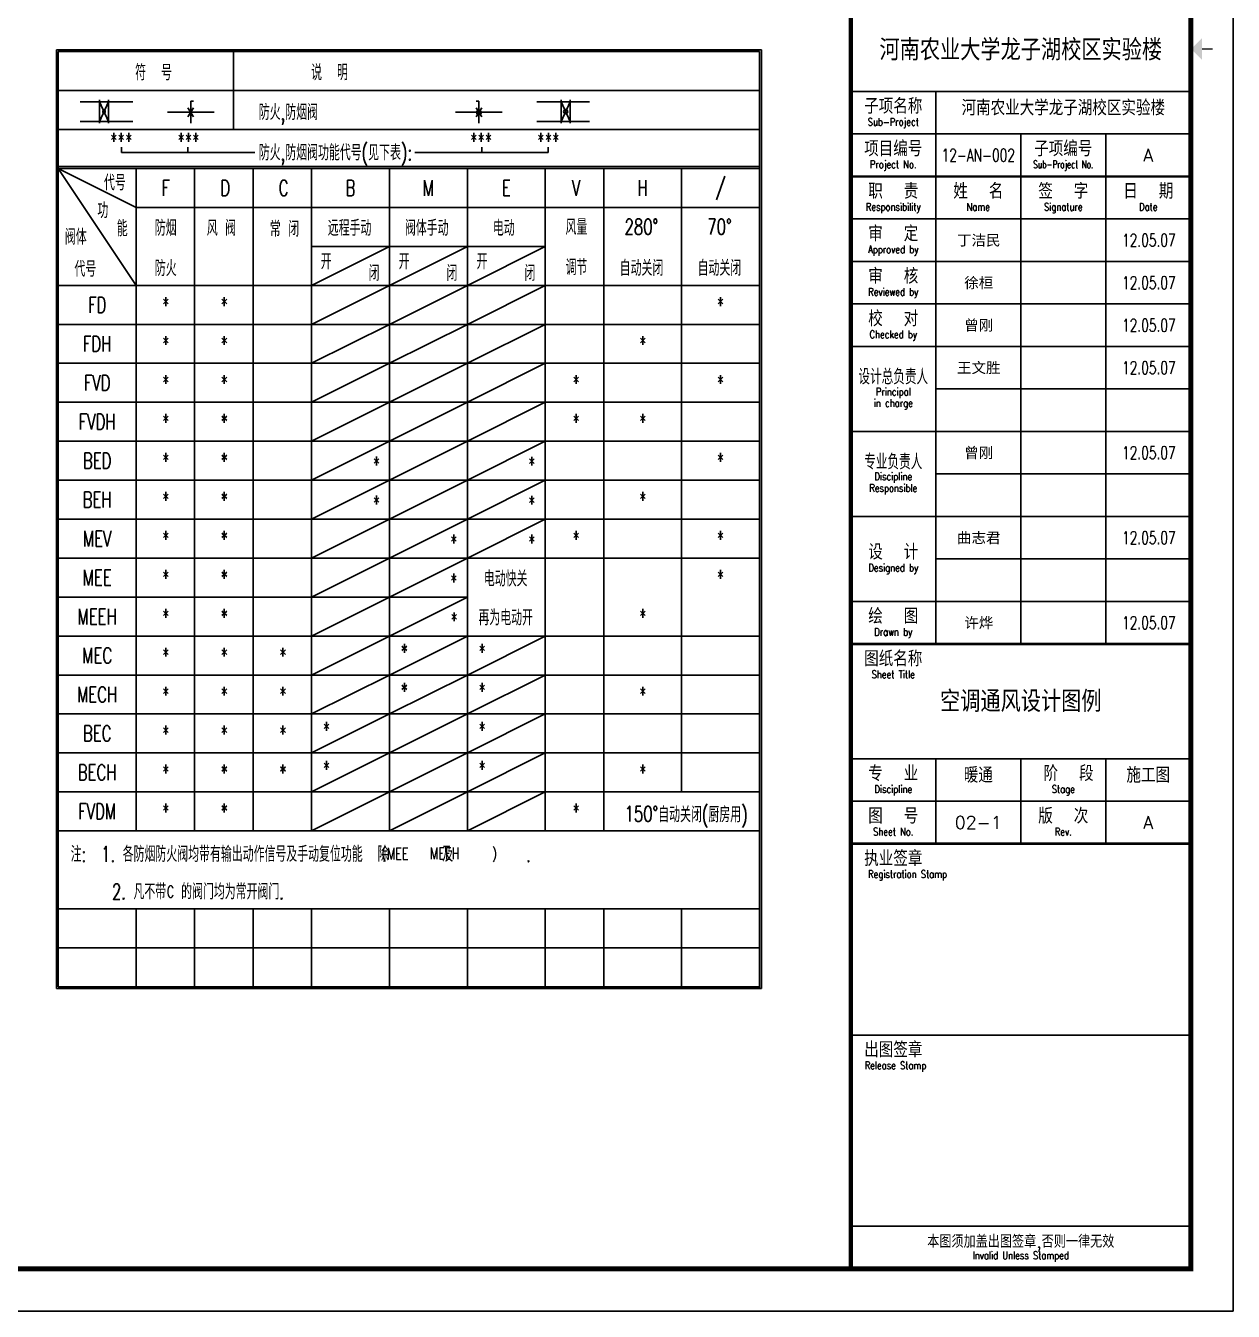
# Model space of a CAD drawing. Extents: x -345393 to -54719, y 203828 to 476815.
# Drawn here: x -121505 to -93093, y 410839 to 441086 of the extents above; entities that cross this region are included whole.
import ezdxf
from ezdxf.enums import TextEntityAlignment as Align

# ---------------------------------------------------------------- set-up
doc = ezdxf.new("R2010")
doc.units = 0
doc.header["$LTSCALE"] = 1000
doc.header["$MEASUREMENT"] = 0
doc.layers.get('0').update_dxf_attribs({"color": 252, "linetype": 'CONTINUOUS'})
doc.layers.get('Defpoints').update_dxf_attribs({"color": 252, "linetype": 'CONTINUOUS'})
for name, color, linetype in [('图框', 252, 'CONTINUOUS'), ('暖通-风-法兰', 2, 'CONTINUOUS'), ('暖通-风-说明', 3, 'CONTINUOUS'), ('暖通-风-阀门', 7, 'CONTINUOUS'), ('暖通-风-风管', 4, 'CONTINUOUS')]:
    doc.layers.add(name, color=color, linetype=linetype)
doc.styles.add('HZXY', font='romans.shx', dxfattribs={"bigfont": 'HZTXT.SHX'})
doc.styles.add('TKZ1_tjhts.shx', font='tjromant.shx', dxfattribs={"bigfont": 'tjhts.shx'})
doc.styles.add('TKZ2_tjkts.shx', font='tjromant.shx', dxfattribs={"bigfont": 'tjkts.shx'})
doc.styles.add('图框字1_黑体', font='simhei.ttf')

# ---------------------------------------------------------------- blocks, each defined once
blk = doc.blocks.new('TJAD_TK_A1')
for p, q in [((1251.38, 643.45), (1331.38, 643.45)), ((1271.38, 513.45), (1271.38, 643.45)), ((1251.38, 633.45), (1331.38, 633.45)), ((1291.38, 513.45), (1291.38, 633.45)), ((1311.38, 513.45), (1311.38, 633.45)), ((1251.38, 613.45), (1331.38, 613.45)), ((1251.38, 603.45), (1331.38, 603.45)), ((1251.38, 593.45), (1331.38, 593.45)), ((1251.38, 583.45), (1331.38, 583.45)), ((1271.38, 573.45), (1331.38, 573.45)), ((1251.38, 563.45), (1331.38, 563.45)), ((1271.38, 553.45), (1331.38, 553.45)), ((1251.38, 543.45), (1331.38, 543.45)), ((1271.38, 533.45), (1331.38, 533.45)), ((1251.38, 523.45), (1331.38, 523.45)), ((1251.38, 486.45), (1331.38, 486.45)), ((1271.38, 486.45), (1271.38, 466.45)), ((1291.38, 486.45), (1291.38, 466.45)), ((1311.38, 486.45), (1311.38, 466.45)), ((1251.38, 476.45), (1331.38, 476.45)), ((1251.38, 421.45), (1331.38, 421.45)), ((1251.38, 376.45), (1331.38, 376.45))]:
    blk.add_line(p, q)
for points, const_width in [([(1251.38, 940.45), (1251.38, 366.45)], 1), ([(1251.38, 623.45), (1331.38, 623.45)], 0.6), ([(1251.38, 513.45), (1331.38, 513.45)], 0.6), ([(1251.38, 466.45), (1331.38, 466.45)], 0.6)]:
    blk.add_lwpolyline(points, dxfattribs=dict(const_width=const_width))
at = {"layer": '图框'}
for p, q in [((1341.38, 356.45), (1341.38, 950.45)), ((500.38, 356.45), (1341.38, 356.45))]:
    blk.add_line(p, q, dxfattribs=at)
at = {"layer": '图框', "const_width": 1.2}
blk.add_lwpolyline([(1331.38, 940.45), (525.38, 940.45), (525.38, 366.45), (1331.38, 366.45)], close=True, dxfattribs=at)
at = {"layer": '图框', "const_width": 0.3}
blk.add_lwpolyline([(1333.99, 653.45), (1336.49, 653.45)], dxfattribs=at)
at = {"layer": '图框'}
blk.add_solid([(1333.99, 650.95), (1333.99, 655.95), (1331.49, 653.45)], dxfattribs=at)
at = {"style": 'TKZ2_tjkts.shx'}
for s, height, p in [('子项名称', 3.6, (1261.38, 640)), ('项目编号', 3.6, (1261.38, 630)), ('职  责', 3.6, (1261.38, 620)), ('姓  名', 3.6, (1281.38, 620)), ('签  字', 3.6, (1301.38, 620)), ('日  期', 3.6, (1321.38, 620)), ('审  定', 3.6, (1261.38, 610)), ('审  核', 3.6, (1261.38, 600)), ('校  对', 3.6, (1261.38, 590)), ('设  计', 3.6, (1261.38, 535.1)), ('绘  图', 3.6, (1261.38, 520)), ('图纸名称', 3.6, (1261.38, 510)), ('专  业', 3.6, (1261.38, 483)), (' 阶  段', 3.6, (1301.38, 483)), ('图  号', 3.6, (1261.38, 473)), ('版  次', 3.6, (1301.38, 473)), ('执业签章', 3.6, (1261.38, 463)), ('出图签章', 3.6, (1261.38, 418)), ('本图须加盖出图签章,否则一律无效', 3, (1291.38, 372.88))]:
    blk.add_text(s, height=height, dxfattribs=at).set_placement(p, align=Align.MIDDLE_CENTER)
at = {"style": 'TKZ2_tjkts.shx', "width": 0.8}
for s, height, p in [('Sub-Project', 1.8, (1261.38, 636.3)), ('Project No.', 1.8, (1261.38, 626.3)), ('Responsibility', 1.8, (1261.38, 616.3)), ('Name', 1.8, (1281.38, 616.3)), ('Signature', 1.8, (1301.38, 616.3)), ('Date', 1.8, (1321.38, 616.3)), ('Approved by', 1.8, (1261.38, 606.3)), ('Reviewed by', 1.8, (1261.38, 596.3)), ('Checked by', 1.8, (1261.38, 586.3)), ('设计总负责人', 3.6, (1261.38, 576.33)), ('Principal', 1.8, (1261.38, 572.8)), ('in charge', 1.8, (1261.38, 570.15)), ('专业负责人', 3.6, (1261.38, 556.33)), ('Discipline', 1.8, (1261.38, 552.87)), ('Responsible', 1.8, (1261.38, 550.15)), ('Designed by', 1.8, (1261.38, 531.4)), ('Drawn by', 1.8, (1261.38, 516.3)), ('Sheet Title', 1.8, (1261.38, 506.3)), ('Discipline', 1.8, (1261.38, 479.3)), ('Stage', 1.8, (1301.38, 479.3)), ('Sheet No.', 1.8, (1261.38, 469.3)), ('Rev.', 1.8, (1301.38, 469.3)), ('Registration Stamp', 1.8, (1264.74, 459.3)), ('Release Stamp', 1.8, (1261.89, 414.3)), ('Invalid Unless Stamped', 1.8, (1291.38, 369.62))]:
    blk.add_text(s, height=height, dxfattribs=at).set_placement(p, align=Align.MIDDLE_CENTER)
at = {"layer": '图框'}
for s, height, style, p in [('河南农业大学龙子湖校区实验楼', 5, 'TKZ1_tjhts.shx', (1291.38, 653.24)), ('河南农业大学龙子湖校区实验楼', 3.6, 'TKZ1_tjhts.shx', (1301.38, 639.61)), ('子项编号', 3.6, 'TKZ2_tjkts.shx', (1301.38, 630)), ('A', 3, 'TKZ1_tjhts.shx', (1321.38, 628.45)), ('丁洁民', 2.5, '图框字1_黑体', (1281.49, 608.45)), ('徐桓', 2.5, '图框字1_黑体', (1281.49, 598.45)), ('曾刚', 2.5, '图框字1_黑体', (1281.49, 588.45)), ('王文胜', 2.5, '图框字1_黑体', (1281.49, 578.45)), ('曾刚', 2.5, '图框字1_黑体', (1281.49, 558.45)), ('曲志君', 2.5, '图框字1_黑体', (1281.49, 538.45)), ('许烨', 2.5, '图框字1_黑体', (1281.49, 518.45)), ('暖通', 3.6, 'TKZ1_tjhts.shx', (1281.38, 482.61)), ('施工图', 3.6, 'TKZ1_tjhts.shx', (1321.38, 482.61)), ('A', 3, 'TKZ1_tjhts.shx', (1321.38, 471.45))]:
    blk.add_text(s, height=height, dxfattribs=dict(at, style=style)).set_placement(p, align=Align.MIDDLE_CENTER)
at = {"layer": '图框', "width": 0.7}
for s, height, style, p in [('12-AN-002', 3, 'TKZ1_tjhts.shx', (1281.38, 628.45)), ('Sub-Project No.', 1.8, 'TKZ2_tjkts.shx', (1301.38, 626.3)), ('12.05.07', 3, 'TKZ1_tjhts.shx', (1321.51, 608.45)), ('12.05.07', 3, 'TKZ1_tjhts.shx', (1321.51, 598.45)), ('12.05.07', 3, 'TKZ1_tjhts.shx', (1321.51, 588.45)), ('12.05.07', 3, 'TKZ1_tjhts.shx', (1321.51, 578.45)), ('12.05.07', 3, 'TKZ1_tjhts.shx', (1321.51, 558.45)), ('12.05.07', 3, 'TKZ1_tjhts.shx', (1321.51, 538.45)), ('12.05.07', 3, 'TKZ1_tjhts.shx', (1321.51, 518.45))]:
    blk.add_text(s, height=height, dxfattribs=dict(at, style=style)).set_placement(p, align=Align.MIDDLE_CENTER)

msp = doc.modelspace()

# ---------------------------------------------------------------- linework, layer by layer
for p, q in [((-120784.68208, 440521.91607, -1800), (-104193.01542, 440521.91607, -1800)), ((-120784.68208, 418430.24941, -1800), (-120784.68208, 440521.91607, -1800)), ((-120738.84875, 440476.08274, -1800), (-104238.84875, 440476.08274, -1800)), ((-120738.84875, 418476.08274, -1800), (-120738.84875, 440476.08274, -1800)), ((-116613.84875, 438642.74941, -1800), (-116613.84875, 440476.08274, -1800)), ((-104238.84875, 418430.24941, -1800), (-104238.84875, 440476.08274, -1800)), ((-104193.01542, 418430.24941, -1800), (-104193.01542, 440521.91607, -1800)), ((-120738.84875, 439559.41607, -1800), (-104238.84875, 439559.41607, -1800)), ((-120738.84875, 438642.74941, -1800), (-104238.84875, 438642.74941, -1800)), ((-120738.84875, 437771.91607, -1800), (-104238.84875, 437771.91607, -1800)), ((-120738.84875, 437726.08274, -1800), (-104238.84875, 437726.08274, -1800)), ((-118905.51542, 422142.74941, -1800), (-118905.51542, 437726.08274, -1800)), ((-117530.51542, 422142.74941, -1800), (-117530.51542, 437726.08274, -1800)), ((-116155.51542, 422142.74941, -1800), (-116155.51542, 437726.08274, -1800)), ((-114780.51542, 422142.74941, -1800), (-114780.51542, 437726.08274, -1800)), ((-112947.18208, 422142.74941, -1800), (-112947.18208, 437726.08274, -1800)), ((-111113.84875, 422142.74941, -1800), (-111113.84875, 437726.08274, -1800)), ((-109280.51542, 422142.74941, -1800), (-109280.51542, 437726.08274, -1800)), ((-107905.51542, 422142.74941, -1800), (-107905.51542, 437726.08274, -1800)), ((-106072.18208, 423059.41607, -1800), (-106072.18208, 437726.08274, -1800)), ((-118905.51542, 436809.41607, -1800), (-104238.84875, 436809.41607, -1800)), ((-114780.51542, 435892.74941, -1800), (-112947.18208, 435892.74941, -1800)), ((-114780.51542, 434976.08274, -1800), (-112947.18208, 435892.74941, -1800)), ((-112947.18208, 435892.74941, -1800), (-111113.84875, 435892.74941, -1800)), ((-112947.18208, 434976.08274, -1800), (-111113.84875, 435892.74941, -1800)), ((-111113.84875, 435892.74941, -1800), (-109280.51542, 435892.74941, -1800)), ((-111113.84875, 434976.08274, -1800), (-109280.51542, 435892.74941, -1800)), ((-120738.84875, 434976.08274, -1800), (-104238.84875, 434976.08274, -1800)), ((-114780.51542, 434059.41607, -1800), (-112947.18208, 434976.08274, -1800)), ((-112947.18208, 434059.41607, -1800), (-111113.84875, 434976.08274, -1800)), ((-111113.84875, 434059.41607, -1800), (-109280.51542, 434976.08274, -1800)), ((-120738.84875, 434059.41607, -1800), (-104238.84875, 434059.41607, -1800)), ((-114780.51542, 433142.74941, -1800), (-112947.18208, 434059.41607, -1800)), ((-112947.18208, 433142.74941, -1800), (-111113.84875, 434059.41607, -1800)), ((-111113.84875, 433142.74941, -1800), (-109280.51542, 434059.41607, -1800)), ((-109280.51542, 434059.41607, -1800), (-104238.84875, 434059.41607, -1800)), ((-120738.84875, 433142.74941, -1800), (-104238.84875, 433142.74941, -1800)), ((-114780.51542, 432226.08274, -1800), (-112947.18208, 433142.74941, -1800)), ((-112947.18208, 432226.08274, -1800), (-111113.84875, 433142.74941, -1800)), ((-111113.84875, 432226.08274, -1800), (-109280.51542, 433142.74941, -1800)), ((-120738.84875, 432226.08274, -1800), (-104238.84875, 432226.08274, -1800)), ((-114780.51542, 431309.41607, -1800), (-112947.18208, 432226.08274, -1800)), ((-112947.18208, 431309.41607, -1800), (-111113.84875, 432226.08274, -1800)), ((-111113.84875, 431309.41607, -1800), (-109280.51542, 432226.08274, -1800)), ((-120738.84875, 431309.41607, -1800), (-104238.84875, 431309.41607, -1800)), ((-114780.51542, 430392.74941, -1800), (-112947.18208, 431309.41607, -1800)), ((-112947.18208, 430392.74941, -1800), (-111113.84875, 431309.41607, -1800)), ((-111113.84875, 430392.74941, -1800), (-109280.51542, 431309.41607, -1800)), ((-120738.84875, 430392.74941, -1800), (-104238.84875, 430392.74941, -1800)), ((-114780.51542, 429476.08274, -1800), (-112947.18208, 430392.74941, -1800)), ((-112947.18208, 429476.08274, -1800), (-111113.84875, 430392.74941, -1800)), ((-111113.84875, 429476.08274, -1800), (-109280.51542, 430392.74941, -1800)), ((-120738.84875, 429476.08274, -1800), (-104238.84875, 429476.08274, -1800)), ((-114780.51542, 428559.41607, -1800), (-112947.18208, 429476.08274, -1800)), ((-112947.18208, 428559.41607, -1800), (-111113.84875, 429476.08274, -1800)), ((-111113.84875, 428559.41607, -1800), (-109280.51542, 429476.08274, -1800)), ((-120738.84875, 428559.41607, -1800), (-104238.84875, 428559.41607, -1800)), ((-114780.51542, 427642.74941, -1800), (-112947.18208, 428559.41607, -1800)), ((-112947.18208, 427642.74941, -1800), (-111113.84875, 428559.41607, -1800)), ((-120738.84875, 427642.74941, -1800), (-111113.84875, 427642.74941, -1800)), ((-114780.51542, 426726.08274, -1800), (-112947.18208, 427642.74941, -1800)), ((-112947.18208, 426726.08274, -1800), (-111113.84875, 427642.74941, -1800)), ((-120738.84875, 426726.08274, -1800), (-104238.84875, 426726.08274, -1800)), ((-114780.51542, 425809.41607, -1800), (-112947.18208, 426726.08274, -1800)), ((-112947.18208, 425809.41607, -1800), (-111113.84875, 426726.08274, -1800)), ((-111113.84875, 425809.41607, -1800), (-109280.51542, 426726.08274, -1800)), ((-120738.84875, 425809.41607, -1800), (-104238.84875, 425809.41607, -1800)), ((-114780.51542, 424892.74941, -1800), (-112947.18208, 425809.41607, -1800)), ((-112947.18208, 424892.74941, -1800), (-111113.84875, 425809.41607, -1800)), ((-111113.84875, 424892.74941, -1800), (-109280.51542, 425809.41607, -1800)), ((-120738.84875, 424892.74941, -1800), (-104238.84875, 424892.74941, -1800)), ((-114780.51542, 423976.08274, -1800), (-112947.18208, 424892.74941, -1800)), ((-112947.18208, 423976.08274, -1800), (-111113.84875, 424892.74941, -1800)), ((-111113.84875, 423976.08274, -1800), (-109280.51542, 424892.74941, -1800)), ((-120738.84875, 423976.08274, -1800), (-104238.84875, 423976.08274, -1800)), ((-114780.51542, 423059.41607, -1800), (-112947.18208, 423976.08274, -1800)), ((-112947.18208, 423059.41607, -1800), (-111113.84875, 423976.08274, -1800)), ((-111113.84875, 423059.41607, -1800), (-109280.51542, 423976.08274, -1800)), ((-120738.84875, 423059.41607, -1800), (-104238.84875, 423059.41607, -1800)), ((-120738.84875, 422142.74941, -1800), (-104238.84875, 422142.74941, -1800)), ((-120738.84875, 420309.41607, -1800), (-104238.84875, 420309.41607, -1800)), ((-118905.51542, 418476.08274, -1800), (-118905.51542, 420309.41607, -1800)), ((-117530.51542, 418476.08274, -1800), (-117530.51542, 420309.41607, -1800)), ((-116155.51542, 418476.08274, -1800), (-116155.51542, 420309.41607, -1800)), ((-114780.51542, 418476.08274, -1800), (-114780.51542, 420309.41607, -1800)), ((-112947.18208, 418476.08274, -1800), (-112947.18208, 420309.41607, -1800)), ((-111113.84875, 418476.08274, -1800), (-111113.84875, 420309.41607, -1800)), ((-109280.51542, 418476.08274, -1800), (-109280.51542, 420309.41607, -1800)), ((-107905.51542, 418476.08274, -1800), (-107905.51542, 420309.41607, -1800)), ((-106072.18208, 418476.08274, -1800), (-106072.18208, 420309.41607, -1800)), ((-120738.84875, 419392.74941, -1800), (-104238.84875, 419392.74941, -1800)), ((-120784.68208, 418430.24941, -1800), (-104193.01542, 418430.24941, -1800)), ((-120738.84875, 418476.08274, -1800), (-104238.84875, 418476.08274, -1800)), ((-120738.84875, 418476.08274, -1800), (-104238.84875, 418476.08274, -1800))]:
    msp.add_line(p, q)
at = {"layer": 'Defpoints'}
msp.add_lwpolyline([(-174692.68459, 469239.01057), (-102092.68459, 469239.01057), (-102092.68459, 411839.01057), (-174692.68459, 411839.01057)], close=True, dxfattribs=at)
at = {"layer": '暖通-风-法兰'}
for p, q in [((-119766.85685, 439339.93376, -1800), (-119766.85685, 438789.93376, -1800)), ((-119766.85685, 438835.7671, -1800), (-119560.60685, 439294.10043, -1800)), ((-119766.85685, 439294.10043, -1800), (-119560.60685, 438835.7671, -1800)), ((-119560.60685, 439339.93376, -1800), (-119560.60685, 438789.93376, -1800)), ((-108904.28213, 439339.93376, -1800), (-108904.28213, 438789.93376, -1800)), ((-108904.28213, 438835.7671, -1800), (-108698.03213, 439294.10043, -1800)), ((-108904.28213, 439294.10043, -1800), (-108698.03213, 438835.7671, -1800)), ((-108698.03213, 439339.93376, -1800), (-108698.03213, 438789.93376, -1800))]:
    msp.add_line(p, q, dxfattribs=at)
at = {"layer": '暖通-风-法兰', "const_width": 50, "elevation": -1800, "flags": 128}
msp.add_lwpolyline([(-119687.92302, 439066.73116, 1), (-119637.92302, 439066.73116, 1)], format="xyb", close=True, dxfattribs=at)
at = {"layer": '暖通-风-法兰'}
msp.add_circle((-108801.15713, 439064.93376, -1800), 50, dxfattribs=at)
at = {"layer": '暖通-风-说明'}
for p, q in [((-117555.94497, 439153.77217, -1800), (-117688.4192, 438943.48204, -1800)), ((-117688.4192, 439153.77217, -1800), (-117555.94497, 438943.48204, -1800)), ((-110908.94402, 439153.77217, -1800), (-110776.46979, 438943.48204, -1800)), ((-110776.46979, 439153.77217, -1800), (-110908.94402, 438943.48204, -1800)), ((-119254.98803, 438230.3492, -1800), (-119254.98803, 438102.33201, -1800)), ((-119254.98803, 438102.33201, -1800), (-116111.48321, 438102.33201, -1800)), ((-117693.80563, 438230.3492, -1800), (-117693.80563, 438102.33201, -1800)), ((-109209.90096, 438102.33201, -1800), (-112353.40577, 438102.33201, -1800)), ((-110771.08335, 438230.3492, -1800), (-110771.08335, 438102.33201, -1800)), ((-109209.90096, 438230.3492, -1800), (-109209.90096, 438102.33201, -1800)), ((-120738.84875, 437726.08274, -1800), (-118905.51542, 434976.08274, -1800)), ((-120738.84875, 437726.08274, -1800), (-118905.51542, 436809.41607, -1800)), ((-114780.51542, 422142.74941, -1800), (-112947.18208, 423059.41607, -1800)), ((-112947.18208, 422142.74941, -1800), (-111113.84875, 423059.41607, -1800)), ((-111113.84875, 422142.74941, -1800), (-109280.51542, 423059.41607, -1800))]:
    msp.add_line(p, q, dxfattribs=at)
at = {"layer": '暖通-风-说明', "const_width": 50, "elevation": -1800, "flags": 128}
msp.add_lwpolyline([(-110866.16086, 439046.17291, 1), (-110816.16086, 439046.17291, 1)], format="xyb", close=True, dxfattribs=at)
at = {"layer": '暖通-风-说明'}
msp.add_circle((-110841.16086, 439046.17291, -1800), 54.03825, dxfattribs=at)
at = {"layer": '暖通-风-阀门'}
for p, q in [((-117623.72813, 439307.42869, -1800), (-117560.71079, 439307.42869, -1800)), ((-117623.72813, 438797.19846, -1800), (-117623.72813, 439307.42869, -1800)), ((-110841.16086, 439307.42869, -1800), (-110904.17819, 439307.42869, -1800)), ((-110841.16086, 438797.19846, -1800), (-110841.16086, 439307.42869, -1800))]:
    msp.add_line(p, q, dxfattribs=at)
at = {"layer": '暖通-风-风管'}
for p, q in [((-120222.06802, 439294.10043, -1800), (-118984.56802, 439294.10043, -1800)), ((-108242.82096, 439294.10043, -1800), (-109480.32096, 439294.10043, -1800)), ((-118172.18208, 439048.6271, -1800), (-117072.18208, 439048.6271, -1800)), ((-110292.7069, 439048.6271, -1800), (-111392.7069, 439048.6271, -1800)), ((-120222.06802, 438835.7671, -1800), (-118984.56802, 438835.7671, -1800)), ((-108242.82096, 438835.7671, -1800), (-109480.32096, 438835.7671, -1800))]:
    msp.add_line(p, q, dxfattribs=at)

# ---------------------------------------------------------------- block references
at = {"layer": '图框', "xscale": 100, "yscale": 100, "zscale": 100}
msp.add_blockref('TJAD_TK_A1', (-227230.60052, 375194.08987), dxfattribs=at)

# ---------------------------------------------------------------- texts
at = {"layer": '图框', "style": 'TKZ1_tjhts.shx'}
for s, height, p in [('空调通风设计图例', 500, (-98092.68459, 425189.01079)), ('02-1', 300, (-99092.68459, 422339.01079))]:
    msp.add_text(s, height=height, dxfattribs=at).set_placement(p, align=Align.MIDDLE_CENTER)
at = {"layer": '暖通-风-说明', "style": 'HZXY', "width": 0.7}
for s, height, p in [('符  号', 366.666667, (-118496.75097, 440004.6347, -1800)), ('说  明', 366.666667, (-114357.87327, 440004.6347, -1800)), ('***', 366.666667, (-119257.25295, 438383.73639, -1800)), ('***', 366.666667, (-117675.47368, 438383.73639, -1800)), ('***', 366.666667, (-110789.4153, 438383.73639, -1800)), ('***', 366.666667, (-109207.63603, 438383.73639, -1800)), ('F', 366.66667, (-118210.34415, 437267.74941, -1800)), ('D', 366.66667, (-116809.32392, 437267.74941, -1800)), ('C', 366.66667, (-115437.70464, 437267.74941, -1800)), ('B', 366.66667, (-113863.84875, 437267.74941, -1800)), ('M', 366.66667, (-112030.51542, 437267.74941, -1800)), ('E', 366.66667, (-110197.18208, 437267.74941, -1800)), ('V', 366.66667, (-108553.70201, 437267.74941, -1800)), ('H', 366.66667, (-106988.84875, 437267.74941, -1800)), ('/', 366.66667, (-105155.51542, 437267.74941, -1800)), ('FD', 366.666667, (-119822.18208, 434517.74941, -1800)), ('*', 366.66667, (-118210.34415, 434517.74941, -1800)), ('*', 366.66667, (-116832.07077, 434517.74941, -1800)), ('*', 366.66667, (-105155.51542, 434517.74941, -1800)), ('FDH', 366.666667, (-119822.18208, 433601.08274, -1800)), ('*', 366.66667, (-118210.34415, 433601.08274, -1800)), ('*', 366.66667, (-116832.07077, 433601.08274, -1800)), ('*', 366.66667, (-106988.84875, 433601.08274, -1800)), ('FVD', 366.666667, (-119822.18208, 432684.41607, -1800)), ('*', 366.66667, (-118210.34415, 432684.41607, -1800)), ('*', 366.66667, (-116832.07077, 432684.41607, -1800)), ('*', 366.66667, (-108553.70201, 432684.41607, -1800)), ('*', 366.66667, (-105155.51542, 432684.41607, -1800)), ('FVDH', 366.666667, (-119822.18208, 431767.74941, -1800)), ('*', 366.66667, (-118210.34415, 431767.74941, -1800)), ('*', 366.66667, (-116832.07077, 431767.74941, -1800)), ('*', 366.66667, (-108553.70201, 431767.74941, -1800)), ('*', 366.66667, (-106988.84875, 431767.74941, -1800)), ('BED', 366.666667, (-119822.18208, 430851.08274, -1800)), ('*', 366.66667, (-118210.34415, 430851.08274, -1800)), ('*', 366.66667, (-116832.07077, 430851.08274, -1800)), ('*', 366.66667, (-105155.51542, 430851.08274, -1800)), ('*', 366.66667, (-113254.03456, 430767.02148, -1800)), ('*', 366.66667, (-109596.96307, 430762.22389, -1800)), ('BEH', 366.666667, (-119822.18208, 429934.41607, -1800)), ('*', 366.66667, (-118210.34415, 429934.41607, -1800)), ('*', 366.66667, (-116832.07077, 429934.41607, -1800)), ('*', 366.66667, (-106988.84875, 429934.41607, -1800)), ('*', 366.66667, (-113254.03456, 429850.35481, -1800)), ('*', 366.66667, (-109596.96307, 429845.55723, -1800)), ('MEV', 366.666667, (-119822.18208, 429017.74941, -1800)), ('*', 366.66667, (-118210.34415, 429017.74941, -1800)), ('*', 366.66667, (-116832.07077, 429017.74941, -1800)), ('*', 366.66667, (-111430.2964, 428928.89056, -1800)), ('*', 366.66667, (-109596.96307, 428928.89056, -1800)), ('*', 366.66667, (-108553.70201, 429017.74941, -1800)), ('*', 366.66667, (-105155.51542, 429017.74941, -1800)), ('MEE', 366.666667, (-119822.18208, 428101.08274, -1800)), ('*', 366.66667, (-118210.34415, 428101.08274, -1800)), ('*', 366.66667, (-116832.07077, 428101.08274, -1800)), ('*', 366.66667, (-111430.2964, 428012.22389, -1800)), ('*', 366.66667, (-105155.51542, 428101.08274, -1800)), ('MEEH', 366.666667, (-119822.18208, 427184.41607, -1800)), ('*', 366.66667, (-118210.34415, 427184.41607, -1800)), ('*', 366.66667, (-116832.07077, 427184.41607, -1800)), ('*', 366.66667, (-111420.70123, 427100.35481, -1800)), ('*', 366.66667, (-106988.84875, 427184.41607, -1800)), ('*', 366.66667, (-112596.84917, 426358.25141, -1800)), ('*', 366.66667, (-110763.51584, 426358.25141, -1800)), ('MEC', 366.666667, (-119822.18208, 426267.74941, -1800)), ('*', 366.66667, (-118210.34415, 426267.74941, -1800)), ('*', 366.66667, (-116832.07077, 426267.74941, -1800)), ('*', 366.66667, (-115451.73218, 426267.74941, -1800)), ('*', 366.66667, (-112596.84917, 425441.58474, -1800)), ('*', 366.66667, (-110763.51584, 425441.58474, -1800)), ('MECH', 366.666667, (-119822.18208, 425351.08274, -1800)), ('*', 366.66667, (-118210.34415, 425351.08274, -1800)), ('*', 366.66667, (-116832.07077, 425351.08274, -1800)), ('*', 366.66667, (-115451.73218, 425351.08274, -1800)), ('*', 366.66667, (-106988.84875, 425351.08274, -1800)), ('*', 366.66667, (-114430.18251, 424524.91808, -1800)), ('*', 366.66667, (-110763.51584, 424524.91808, -1800)), ('BEC', 366.666667, (-119822.18208, 424434.41607, -1800)), ('*', 366.66667, (-118210.34415, 424434.41607, -1800)), ('*', 366.66667, (-116832.07077, 424434.41607, -1800)), ('*', 366.66667, (-115451.73218, 424434.41607, -1800)), ('*', 366.66667, (-114430.18251, 423608.25141, -1800)), ('*', 366.66667, (-110763.51584, 423608.25141, -1800)), ('BECH', 366.666667, (-119822.18208, 423517.74941, -1800)), ('*', 366.66667, (-118210.34415, 423517.74941, -1800)), ('*', 366.66667, (-116832.07077, 423517.74941, -1800)), ('*', 366.66667, (-115451.73218, 423517.74941, -1800)), ('*', 366.66667, (-106988.84875, 423517.74941, -1800)), ('FVDM', 366.666667, (-119822.18208, 422601.08274, -1800)), ('*', 366.66667, (-118210.34415, 422601.08274, -1800)), ('*', 366.66667, (-116832.07077, 422601.08274, -1800)), ('*', 366.66667, (-108553.70201, 422601.08274, -1800))]:
    msp.add_text(s, height=height, dxfattribs=at).set_placement(p, align=Align.MIDDLE)
for s, height, p in [('防火,防烟阀', 366.666667, (-116021.08462, 438867.78146, -1800)), ('防火,防烟阀功能代号(见下表):', 366.6666667, (-116021.08462, 437917.80318, -1800)), ('代号', 366.666667, (-119664.24212, 437210.46584, -1800)), ('功', 366.66667, (-119820.92056, 436557.99945, -1800)), ('能', 366.66667, (-119363.18738, 436131.48239, -1800)), ('防烟', 366.666667, (-118467.57588, 436142.69222, -1800)), ('风 阀', 366.666667, (-117244.813, 436142.69222, -1800)), ('常 闭', 366.666667, (-115761.47732, 436120.19552, -1800)), ('远程手动', 366.666667, (-114398.46647, 436142.69222, -1800)), ('阀体手动', 366.666667, (-112583.71525, 436142.69222, -1800)), ('电动', 366.666667, (-110512.18649, 436142.69222, -1800)), ('风量', 366.666667, (-108804.2856, 436165.18892, -1800)), ('280%%d', 366.666667, (-107415.27523, 436172.00349, -1800)), ('70%%d', 366.666667, (-105467.41359, 436172.00349, -1800)), ('阀体', 366.666667, (-120584.3663, 435934.09528, -1800)), ('代号', 366.666667, (-120358.87147, 435178.41842, -1800)), ('防火', 366.666667, (-118467.57588, 435194.0006, -1800)), ('开', 366.66667, (-114563.92403, 435356.29804, -1800)), ('开', 366.66667, (-112730.5907, 435356.29804, -1800)), ('开', 366.66667, (-110897.25737, 435356.29804, -1800)), ('调节', 366.666667, (-108804.2856, 435216.4973, -1800)), ('自动关闭', 366.666667, (-107529.97717, 435200.29023, -1800)), ('自动关闭', 366.666667, (-105696.64384, 435200.29023, -1800)), ('闭', 366.66667, (-113438.11238, 435080.20816, -1800)), ('闭', 366.66667, (-111604.77904, 435080.20816, -1800)), ('闭', 366.66667, (-109771.44571, 435080.20816, -1800)), ('电动快关', 366.666667, (-110726.07238, 427892.69222, -1800)), ('再为电动开', 366.666667, (-110853.33483, 426976.02555, -1800)), ('150%%d', 366.666667, (-107415.27523, 422359.73844, -1800)), ('自动关闭(厨房用)', 366.666667, (-106623.21078, 422343.13833, -1800)), ('注:  1. 各防烟防火阀均带有输出动作信号及手动复位功能  除      及         .', 366.6666667, (-120448.09544, 421413.00782, -1800)), ('           (  ', 238.3333333, (-114496.97415, 421498.45319, -1800)), ('MEE', 275, (-113008.78883, 421468.63184, -1800)), ('MEEH', 275, (-111994.61179, 421476.72892, -1800)), ('                )', 238.3333333, (-112515.81538, 421494.72647, -1800)), ('2. 凡不带  的阀门均为常开阀门.', 366.6666667, (-119476.48063, 420529.18487, -1800)), ('C', 275, (-118185.21405, 420574.60804, -1800))]:
    msp.add_text(s, height=height, dxfattribs=at).set_placement(p)

doc.saveas('drawing.dxf')
